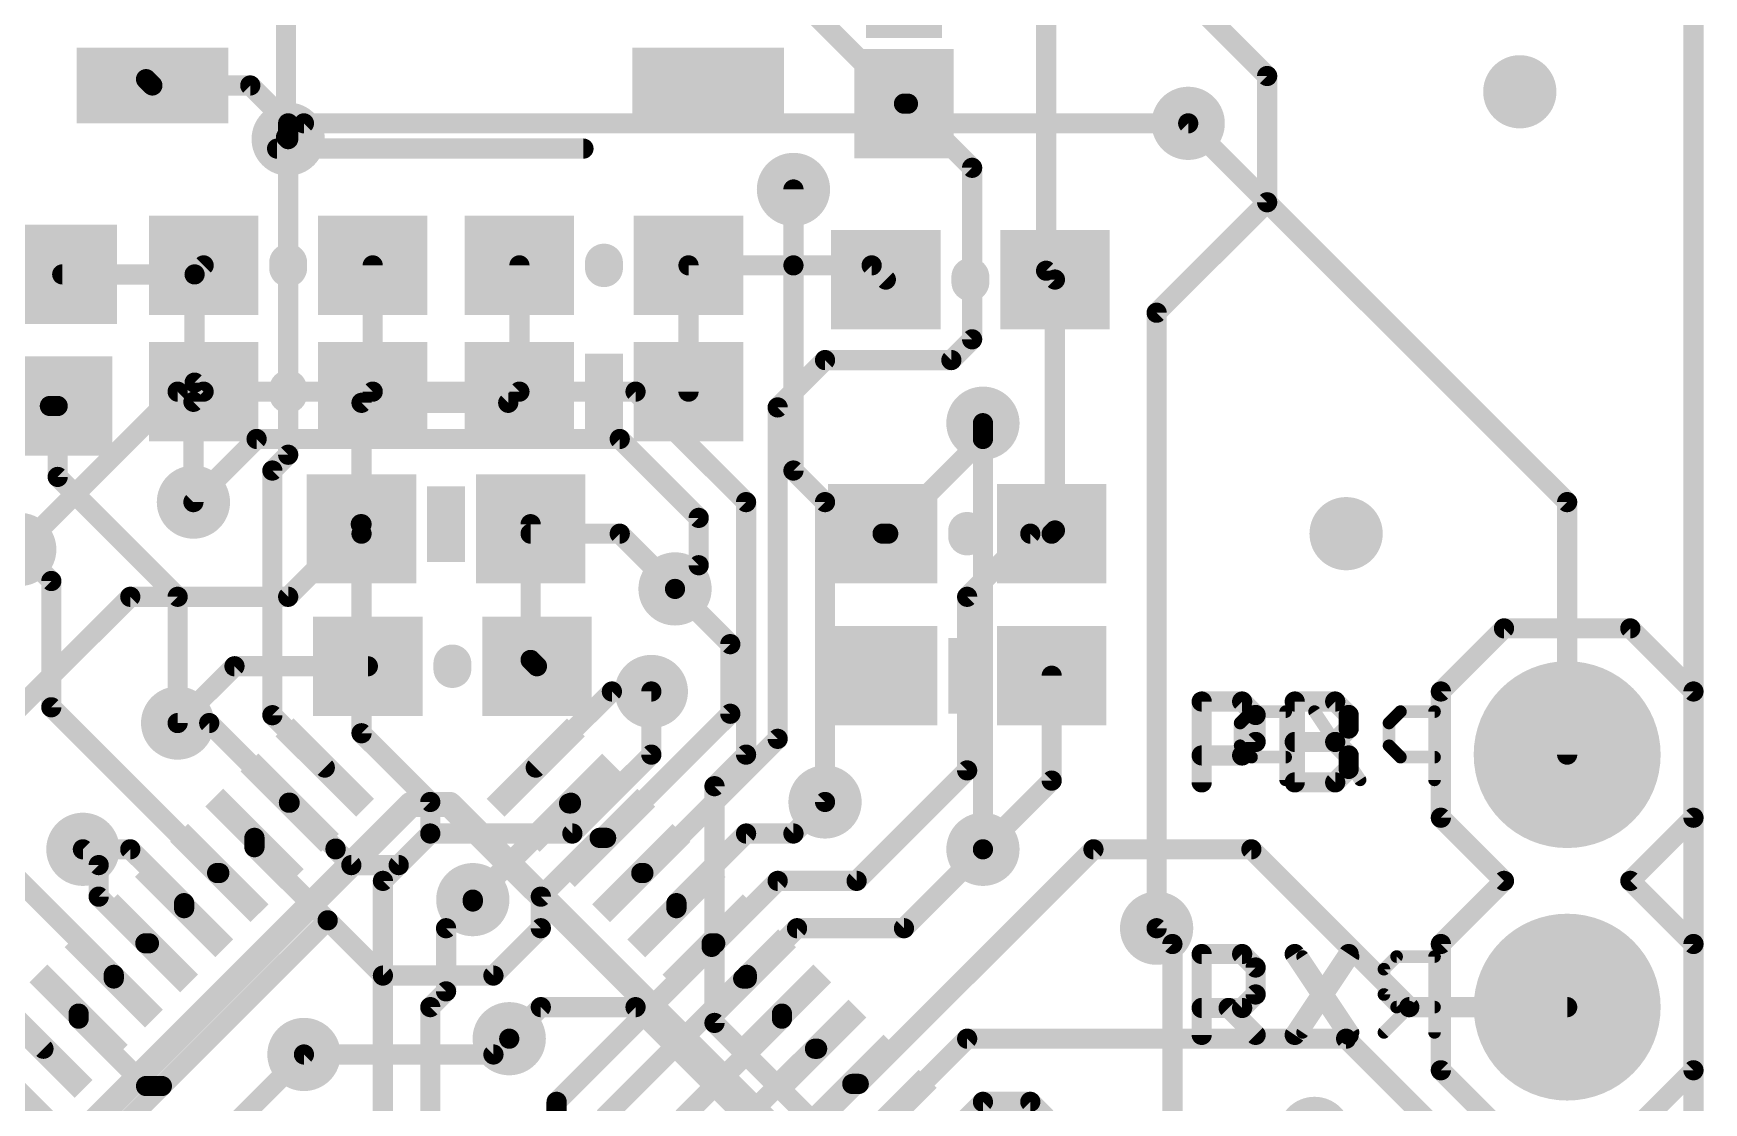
# Model space of a CAD drawing. Extents: x -17.9 to 25.5, y -0.1 to 79.8.
# Drawn here: x 8.71 to 25.5, y 38.41 to 49.16 of the extents above; entities that cross this region are included whole.
import ezdxf

# ---------------------------------------------------------------- set-up
doc = ezdxf.new("R2010")
doc.units = 0
for name, color, linetype in [('1', 12, 'CONTINUOUS'), ('16', 132, 'CONTINUOUS'), ('17', 110, 'CONTINUOUS'), ('18', 110, 'CONTINUOUS'), ('20', 53, 'CONTINUOUS'), ('21', 41, 'CONTINUOUS'), ('22', 40, 'CONTINUOUS')]:
    doc.layers.add(name, color=color, linetype=linetype)

# ---------------------------------------------------------------- blocks, each defined once
blk = doc.blocks.new('RECT')
blk.add_solid([(-0.5, -0.5), (0.5, -0.5), (-0.5, 0.5), (0.5, 0.5)])
blk = doc.blocks.new('ROUNDP')
at = {"const_width": 0.5}
blk.add_lwpolyline([(0, -0.25, 1), (0, 0.25, 1), (0, -0.25)], format="xyb", dxfattribs=at)
blk = doc.blocks.new('ROUNDV')
at = {"const_width": 0.5}
blk.add_lwpolyline([(0, -0.25, 1), (0, 0.25, 1), (0, -0.25)], format="xyb", dxfattribs=at)

msp = doc.modelspace()

# ---------------------------------------------------------------- linework, layer by layer
at = {"layer": '1'}
for points, const_width in [([(25.4, 55.88), (25.4, 0)], 0.1778), ([(13.4693, 52.451), (17.4625, 48.4578)], 0.2032), ([(18.8912, 50.0063), (18.8912, 46.7775)], 0.2032), ([(11.25, 49.37), (11.25, 48.1225)], 0.2032), ([(9.8425, 48.7045), (9.906, 48.641)], 0.2032), ([(9.906, 48.641), (10.8902, 48.641)], 0.2032), ([(10.8902, 48.641), (11.2713, 48.26)], 0.2032), ([(17.4625, 48.4578), (17.5025, 48.4578)], 0.2032), ([(17.5025, 48.4578), (18.1475, 47.8128)], 0.2032), ([(11.2713, 48.26), (11.2713, 48.1013)], 0.2032), ([(24.13, 44.45), (20.32, 48.26)], 0.2032), ([(11.25, 48.1225), (11.2713, 48.1013)], 0.2032), ([(11.2713, 48.1013), (11.2713, 44.9263)], 0.2032), ([(18.1475, 47.8128), (18.1475, 46.0875)], 0.2032), ([(16.3513, 47.595), (16.3513, 46.8313)], 0.2032), ([(10.3305, 46.7405), (10.4213, 46.8313)], 0.2032), ([(12.1212, 45.5613), (12.1212, 46.8313)], 0.2032), ([(13.5963, 46.8313), (13.5963, 45.5613)], 0.2032), ([(15.2963, 46.8313), (15.2963, 45.5613)], 0.2032), ([(15.2963, 46.8313), (16.3513, 46.8313)], 0.2032), ([(16.3513, 46.8313), (17.1375, 46.8313)], 0.2032), ([(17.1375, 46.8313), (17.28, 46.6887)], 0.2032), ([(18.8912, 46.7775), (18.98, 46.6887)], 0.2032), ([(8.9998, 46.7405), (10.3305, 46.7405)], 0.2032), ([(10.3305, 46.7405), (10.3305, 45.652)], 0.2032), ([(18.98, 46.6887), (18.98, 44.165)], 0.2032), ([(18.1475, 46.0875), (17.9388, 45.8788)], 0.2032), ([(16.6687, 45.8788), (16.1925, 45.4025)], 0.2032), ([(17.9388, 45.8788), (16.6687, 45.8788)], 0.2032), ([(10.3305, 45.652), (10.4213, 45.5613)], 0.2032), ([(8.954, 45.417), (8.8755, 45.417)], 0.2032), ([(8.954, 45.417), (8.954, 44.7035)], 0.2032), ([(10.3187, 45.4588), (10.4213, 45.5613)], 0.2032), ([(10.3187, 44.45), (10.3187, 45.4588)], 0.2032), ([(12.0088, 45.4488), (12.1212, 45.5613)], 0.2032), ([(12.0088, 44.1325), (12.0088, 45.4488)], 0.2032), ([(12.0088, 45.4488), (13.4838, 45.4488)], 0.2032), ([(13.4838, 45.4488), (13.5963, 45.5613)], 0.2032), ([(16.1925, 42.0688), (16.1925, 45.4025)], 0.2032), ([(18.2563, 45.2438), (18.2563, 45.085)], 0.2032), ([(18.2563, 45.085), (17.3038, 44.1325)], 0.2032), ([(11.2713, 44.9263), (11.1125, 44.7675)], 0.2032), ([(11.1125, 44.7675), (11.1125, 42.3066)], 0.2032), ([(8.954, 44.7035), (10.16, 43.4975)], 0.2032), ([(24.13, 41.91), (24.13, 44.45)], 0.2032), ([(12.0088, 44.1325), (12.0088, 42.125)], 0.2032), ([(13.7088, 44.1325), (14.605, 44.1325)], 0.2032), ([(14.605, 44.1325), (15.1606, 43.5769)], 0.2032), ([(17.3038, 44.1325), (17.2475, 44.1325)], 0.2032), ([(18.0975, 43.4975), (18.7325, 44.1325)], 0.2032), ([(18.7325, 44.1325), (18.9475, 44.1325)], 0.2032), ([(18.98, 44.165), (18.9475, 44.1325)], 0.2032), ([(8.89, 43.6563), (8.5725, 43.9738)], 0.2032), ([(8.89, 42.3863), (8.89, 43.6563)], 0.2032), ([(15.1606, 43.5769), (15.7163, 43.0213)], 0.2032), ([(10.16, 43.4975), (10.16, 42.2275)], 0.2032), ([(18.0975, 41.7512), (18.0975, 43.4975)], 0.2032), ([(15.7163, 43.0213), (15.7163, 42.3211)], 0.2032), ([(18.9475, 42.7037), (18.9475, 41.6487)], 0.2032), ([(10.5572, 40.7191), (8.89, 42.3863)], 0.2032), ([(14.5259, 42.545), (13.7607, 41.7797)], 0.2032), ([(14.9225, 42.545), (14.5259, 42.545)], 0.2032), ([(10.16, 42.2275), (10.4775, 42.2275)], 0.2032), ([(11.2788, 41.4262), (10.4775, 42.2275)], 0.2032), ([(11.1125, 42.3066), (11.6393, 41.7797)], 0.2032), ([(15.7163, 42.3211), (14.4678, 41.0726)], 0.2032), ([(12.0088, 42.125), (12.7, 41.4338)], 0.2032), ([(14.8428, 40.7191), (16.1925, 42.0688)], 0.2032), ([(18.0975, 41.7512), (16.9863, 40.64)], 0.2032), ([(18.9475, 41.6487), (18.2563, 40.9575)], 0.2032), ([(11.2858, 41.4262), (11.2788, 41.4262)], 0.2032), ([(11.7475, 40.9645), (11.2858, 41.4262)], 0.2032), ([(12.7, 41.4338), (12.7, 41.1163)], 0.2032), ([(14.0955, 41.4192), (13.1275, 40.4513)], 0.2032), ([(14.1142, 41.4192), (14.0955, 41.4192)], 0.2032), ([(14.1142, 41.4262), (14.1142, 41.4192)], 0.2032), ([(16.3513, 41.1163), (16.6687, 41.4338)], 0.2032), ([(9.518, 39.6945), (8.0962, 41.1163)], 0.2032), ([(10.9322, 41.0726), (10.9322, 40.979)], 0.2032), ([(12.7, 41.1163), (12.3825, 40.7988)], 0.2032), ([(14.4026, 41.0726), (13.8113, 40.4813)], 0.2032), ([(14.4678, 41.0726), (14.4026, 41.0726)], 0.2032), ([(15.1749, 40.4161), (15.875, 41.1163)], 0.2032), ([(15.875, 41.1163), (16.3513, 41.1163)], 0.2032), ([(9.3663, 40.7988), (9.2075, 40.9575)], 0.2032), ([(9.6837, 40.9575), (9.2075, 40.9575)], 0.2032), ([(10.2251, 40.4161), (9.6837, 40.9575)], 0.2032), ([(10.9322, 40.979), (11.6681, 40.2431)], 0.2032), ([(11.7475, 40.9575), (11.7475, 40.9645)], 0.2032), ([(11.9063, 40.7988), (11.7475, 40.9575)], 0.2032), ([(19.3675, 40.9575), (17.0078, 38.5978)], 0.2032), ([(17.4625, 40.1638), (18.2563, 40.9575)], 0.2032), ([(19.3675, 40.9575), (20.955, 40.9575)], 0.2032), ([(20.955, 40.9575), (22.5425, 39.37)], 0.2032), ([(9.3663, 40.4813), (9.3663, 40.7988)], 0.2032), ([(10.5787, 40.7191), (10.5572, 40.7191)], 0.2032), ([(12.3825, 40.7988), (11.9063, 40.7988)], 0.2032), ([(14.8213, 40.7191), (14.8428, 40.7191)], 0.2032), ([(7.1438, 40.6185), (8.8109, 38.9513)], 0.2032), ([(15.5645, 40.012), (16.1925, 40.64)], 0.2032), ([(16.9863, 40.64), (16.1925, 40.64)], 0.2032), ([(9.8355, 40.012), (9.3663, 40.4813)], 0.2032), ([(10.2251, 40.3655), (10.2251, 40.4161)], 0.2032), ([(13.8113, 40.4813), (13.8113, 40.1638)], 0.2032), ([(15.1749, 40.3655), (15.1749, 40.4161)], 0.2032), ([(10.0013, 38.5763), (11.6681, 40.2431)], 0.2032), ([(11.6681, 40.2431), (12.2238, 39.6875)], 0.2032), ([(13.8113, 40.1638), (13.335, 39.6875)], 0.2032), ([(16.3873, 40.1638), (15.882, 39.6584)], 0.2032), ([(16.3873, 40.1638), (17.4625, 40.1638)], 0.2032), ([(9.8716, 40.012), (9.8355, 40.012)], 0.2032), ([(15.5284, 39.9759), (13.97, 38.4175)], 0.2032), ([(15.5284, 40.012), (15.5645, 40.012)], 0.2032), ([(15.5284, 40.012), (15.5284, 39.9759)], 0.2032), ([(9.518, 39.6584), (9.518, 39.6945)], 0.2032), ([(12.2238, 39.6875), (13.335, 39.6875)], 0.2032), ([(15.8459, 39.6584), (14.4463, 38.2587)], 0.2032), ([(15.882, 39.6584), (15.8459, 39.6584)], 0.2032), ([(15.882, 39.6584), (15.882, 39.6945)], 0.2032), ([(24.13, 39.37), (22.5425, 39.37)], 0.2032), ([(9.1645, 39.3049), (9.1645, 39.2543)], 0.2032), ([(9.1645, 39.2543), (9.8425, 38.5763)], 0.2032), ([(16.2355, 39.2543), (15.24, 38.2587)], 0.2032), ([(16.2355, 39.3049), (16.2355, 39.2543)], 0.2032), ([(13.335, 38.8938), (13.4938, 39.0525)], 0.2032), ([(17.2962, 38.2512), (18.0975, 39.0525)], 0.2032), ([(18.0975, 39.0525), (21.9075, 39.0525)], 0.2032), ([(21.9075, 39.0525), (24.13, 36.83)], 0.2032), ([(11.43, 38.8938), (13.335, 38.8938)], 0.2032), ([(16.5676, 38.9513), (15.875, 38.2587)], 0.2032), ([(16.5891, 38.9513), (16.5676, 38.9513)], 0.2032), ([(8.4574, 38.5326), (9.0488, 37.9413)], 0.2032), ([(10.0013, 38.5763), (9.3663, 37.9413)], 0.2032), ([(9.8425, 38.5763), (10.0013, 38.5763)], 0.2032), ([(16.9426, 38.5978), (17.0078, 38.5978)], 0.2032), ([(13.97, 38.4175), (13.97, 38.2587)], 0.2032), ([(17.7294, 37.8907), (18.2563, 38.4175)], 0.2032), ([(18.2563, 38.4175), (18.7325, 38.4175)], 0.2032), ([(18.7325, 38.4175), (18.8912, 38.2587)], 0.2032)]:
    msp.add_lwpolyline(points, dxfattribs=dict(at, const_width=const_width))
at = {"layer": '1', "const_width": 0.1016}
for points in [[(9.8784, 48.7404, 1), (9.8066, 48.6686)], [(9.906, 48.6918, 1), (9.906, 48.5902)], [(9.8701, 48.6051, 1), (9.9419, 48.6769)], [(10.9262, 48.6769, 1), (10.8543, 48.6051)], [(10.8902, 48.5902, 1), (10.8902, 48.6918)], [(17.4625, 48.5086, 1), (17.4625, 48.407)], [(17.4266, 48.4218, 1), (17.4984, 48.4937)], [(17.5384, 48.4937, 1), (17.4666, 48.4218)], [(17.5025, 48.407, 1), (17.5025, 48.5086)], [(11.3221, 48.26, 1), (11.2204, 48.26)], [(20.3559, 48.2959, 1), (20.2841, 48.2241)], [(11.2859, 48.1584, 1), (11.2141, 48.0866)], [(11.3221, 48.1013, 1), (11.2204, 48.1013)], [(11.2353, 48.2241, 1), (11.3072, 48.2959)], [(11.1992, 48.1225, 1), (11.3008, 48.1225)], [(11.2204, 48.1013, 1), (11.3221, 48.1013)], [(11.2353, 48.0653, 1), (11.3072, 48.1372)], [(18.1983, 47.8128, 1), (18.0967, 47.8128)], [(18.1116, 47.7768, 1), (18.1834, 47.8487)], [(16.402, 47.595, 1), (16.3005, 47.595)], [(10.4572, 46.7953, 1), (10.3853, 46.8672)], [(12.1721, 46.8313, 1), (12.0704, 46.8313)], [(13.6471, 46.8313, 1), (13.5455, 46.8313)], [(15.3471, 46.8313, 1), (15.2454, 46.8313)], [(15.2963, 46.8821, 1), (15.2963, 46.7805)], [(16.3513, 46.8821, 1), (16.3513, 46.7805)], [(16.3005, 46.8313, 1), (16.402, 46.8313)], [(16.3513, 46.7805, 1), (16.3513, 46.8821)], [(17.1734, 46.8672, 1), (17.1016, 46.7953)], [(17.1375, 46.7805, 1), (17.1375, 46.8821)], [(18.9272, 46.8134, 1), (18.8553, 46.7416)], [(8.9998, 46.7913, 1), (8.9998, 46.6897)], [(10.3813, 46.7405, 1), (10.2797, 46.7405)], [(10.2946, 46.7764, 1), (10.3664, 46.7046)], [(10.3305, 46.6897, 1), (10.3305, 46.7913)], [(17.2441, 46.6528, 1), (17.3159, 46.7247)], [(18.8405, 46.7775, 1), (18.942, 46.7775)], [(19.0308, 46.6887, 1), (18.9292, 46.6887)], [(18.9441, 46.6528, 1), (19.0159, 46.7247)], [(18.1834, 46.0516, 1), (18.1116, 46.1234)], [(18.0967, 46.0875, 1), (18.1983, 46.0875)], [(16.6687, 45.9296, 1), (16.6687, 45.828)], [(16.7047, 45.8428, 1), (16.6328, 45.9147)], [(17.9028, 45.9147, 1), (17.9747, 45.8428)], [(17.9388, 45.828, 1), (17.9388, 45.9296)], [(10.3664, 45.6879, 1), (10.2946, 45.6161)], [(10.2797, 45.652, 1), (10.3813, 45.652)], [(8.8755, 45.4678, 1), (8.8755, 45.3662)], [(9.0048, 45.417, 1), (8.9032, 45.417)], [(8.954, 45.3662, 1), (8.954, 45.4678)], [(10.3696, 45.4588, 1), (10.2679, 45.4588)], [(10.2828, 45.4947, 1), (10.3547, 45.4228)], [(10.4572, 45.5253, 1), (10.3853, 45.5972)], [(10.3853, 45.5253, 1), (10.4572, 45.5972)], [(11.9728, 45.4847, 1), (12.0447, 45.4128)], [(12.0596, 45.4488, 1), (11.958, 45.4488)], [(12.0088, 45.4996, 1), (12.0088, 45.398)], [(12.0704, 45.5613, 1), (12.1721, 45.5613)], [(12.1572, 45.5253, 1), (12.0853, 45.5972)], [(13.4478, 45.4847, 1), (13.5197, 45.4128)], [(13.4838, 45.398, 1), (13.4838, 45.4996)], [(13.5455, 45.5613, 1), (13.6471, 45.5613)], [(13.6322, 45.5253, 1), (13.5603, 45.5972)], [(15.2454, 45.5613, 1), (15.3471, 45.5613)], [(16.2433, 45.4025, 1), (16.1417, 45.4025)], [(16.1566, 45.4384, 1), (16.2284, 45.3666)], [(18.3071, 45.2438, 1), (18.2055, 45.2438)], [(18.2922, 45.0491, 1), (18.2203, 45.1209)], [(11.3072, 44.8903, 1), (11.2353, 44.9622)], [(18.2055, 45.085, 1), (18.3071, 45.085)], [(11.1633, 44.7675, 1), (11.0617, 44.7675)], [(11.0766, 44.8034, 1), (11.1484, 44.7316)], [(11.2204, 44.9263, 1), (11.3221, 44.9263)], [(8.9899, 44.7394, 1), (8.9181, 44.6676)], [(8.9032, 44.7035, 1), (9.0048, 44.7035)], [(10.2679, 44.45, 1), (10.3696, 44.45)], [(24.1808, 44.45, 1), (24.0792, 44.45)], [(24.0941, 44.4141, 1), (24.1659, 44.4859)], [(12.0596, 44.1325, 1), (11.958, 44.1325)], [(11.958, 44.1325, 1), (12.0596, 44.1325)], [(13.7088, 44.1833, 1), (13.7088, 44.0817)], [(14.6409, 44.1684, 1), (14.5691, 44.0966)], [(14.605, 44.0817, 1), (14.605, 44.1833)], [(17.2475, 44.1833, 1), (17.2475, 44.0817)], [(17.2678, 44.1684, 1), (17.3397, 44.0966)], [(17.3038, 44.0817, 1), (17.3038, 44.1833)], [(18.7325, 44.1833, 1), (18.7325, 44.0817)], [(18.7684, 44.0966, 1), (18.6966, 44.1684)], [(18.9116, 44.1684, 1), (18.9834, 44.0966)], [(18.9292, 44.165, 1), (19.0308, 44.165)], [(19.0159, 44.1291, 1), (18.9441, 44.2009)], [(18.9475, 44.0817, 1), (18.9475, 44.1833)], [(8.9408, 43.6563, 1), (8.8392, 43.6563)], [(8.8541, 43.6203, 1), (8.9259, 43.6922)], [(15.1965, 43.6128, 1), (15.1247, 43.541)], [(15.1247, 43.541, 1), (15.1965, 43.6128)], [(10.2108, 43.4975, 1), (10.1092, 43.4975)], [(10.1241, 43.4616, 1), (10.1959, 43.5334)], [(18.1483, 43.4975, 1), (18.0467, 43.4975)], [(18.0616, 43.5334, 1), (18.1334, 43.4616)], [(15.7671, 43.0213, 1), (15.6654, 43.0213)], [(15.6803, 42.9853, 1), (15.7522, 43.0572)], [(18.9983, 42.7037, 1), (18.8967, 42.7037)], [(8.9259, 42.4222, 1), (8.8541, 42.3503)], [(14.5259, 42.5958, 1), (14.5259, 42.4942)], [(14.5618, 42.5091, 1), (14.49, 42.5809)], [(14.9225, 42.4942, 1), (14.9225, 42.5958)], [(8.8392, 42.3863, 1), (8.9408, 42.3863)], [(10.16, 42.2783, 1), (10.16, 42.1767)], [(10.5134, 42.2634, 1), (10.4416, 42.1916)], [(10.4775, 42.1767, 1), (10.4775, 42.2783)], [(11.1484, 42.3425, 1), (11.0766, 42.2707)], [(11.0617, 42.3066, 1), (11.1633, 42.3066)], [(15.6654, 42.3211, 1), (15.7671, 42.3211)], [(15.7522, 42.2852, 1), (15.6803, 42.357)], [(10.1092, 42.2275, 1), (10.2108, 42.2275)], [(12.0447, 42.1609, 1), (11.9728, 42.0891)], [(11.958, 42.125, 1), (12.0596, 42.125)], [(16.2284, 42.0328, 1), (16.1566, 42.1047)], [(16.1417, 42.0688, 1), (16.2433, 42.0688)], [(11.6034, 41.7438, 1), (11.6753, 41.8157)], [(13.7247, 41.8157, 1), (13.7966, 41.7438)], [(18.1334, 41.7153, 1), (18.0616, 41.7872)], [(24.0792, 41.91, 1), (24.1808, 41.91)], [(18.0467, 41.7512, 1), (18.1483, 41.7512)], [(18.8967, 41.6487, 1), (18.9983, 41.6487)], [(18.9834, 41.6128, 1), (18.9116, 41.6847)], [(11.2788, 41.477, 1), (11.2788, 41.3754)], [(11.3217, 41.4621, 1), (11.2499, 41.3903)], [(11.2429, 41.3903, 1), (11.3147, 41.4621)], [(11.2858, 41.3754, 1), (11.2858, 41.477)], [(12.7508, 41.4338, 1), (12.6492, 41.4338)], [(12.6641, 41.3978, 1), (12.7359, 41.4697)], [(14.0955, 41.47, 1), (14.0955, 41.3684)], [(14.1314, 41.3833, 1), (14.0595, 41.4551)], [(14.165, 41.4262, 1), (14.0634, 41.4262)], [(14.1142, 41.3684, 1), (14.1142, 41.47)], [(16.7047, 41.3978, 1), (16.6328, 41.4697)], [(14.0634, 41.4192, 1), (14.165, 41.4192)], [(10.983, 41.0726, 1), (10.8814, 41.0726)], [(12.6492, 41.1163, 1), (12.7508, 41.1163)], [(12.7359, 41.0803, 1), (12.6641, 41.1522)], [(14.4026, 41.1234, 1), (14.4026, 41.0218)], [(14.4386, 41.0367, 1), (14.3667, 41.1086)], [(14.4318, 41.1086, 1), (14.5037, 41.0367)], [(14.4678, 41.0218, 1), (14.4678, 41.1234)], [(15.875, 41.1671, 1), (15.875, 41.0654)], [(15.9109, 41.0803, 1), (15.8391, 41.1522)], [(16.3153, 41.1522, 1), (16.3872, 41.0803)], [(16.3513, 41.0654, 1), (16.3513, 41.1671)], [(9.2434, 40.9934, 1), (9.1716, 40.9216)], [(9.2075, 41.0083, 1), (9.2075, 40.9067)], [(9.7197, 40.9934, 1), (9.6478, 40.9216)], [(9.6837, 40.9067, 1), (9.6837, 41.0083)], [(10.9682, 41.0149, 1), (10.8963, 40.9431)], [(10.8814, 40.979, 1), (10.983, 40.979)], [(11.7983, 40.9645, 1), (11.6967, 40.9645)], [(11.7834, 40.9934, 1), (11.7116, 40.9216)], [(11.6967, 40.9575, 1), (11.7983, 40.9575)], [(11.7116, 40.9286, 1), (11.7834, 41.0004)], [(18.2203, 40.9934, 1), (18.2922, 40.9216)], [(18.2922, 40.9216, 1), (18.2203, 40.9934)], [(19.3675, 41.0083, 1), (19.3675, 40.9067)], [(19.4034, 40.9216, 1), (19.3316, 40.9934)], [(20.9909, 40.9934, 1), (20.9191, 40.9216)], [(20.955, 40.9067, 1), (20.955, 41.0083)], [(9.4171, 40.7988, 1), (9.3155, 40.7988)], [(9.3303, 40.7628, 1), (9.4022, 40.8347)], [(10.5572, 40.7699, 1), (10.5572, 40.6683)], [(10.5212, 40.6832, 1), (10.5931, 40.755)], [(10.5787, 40.6683, 1), (10.5787, 40.7699)], [(11.9063, 40.8496, 1), (11.9063, 40.748)], [(11.8703, 40.7628, 1), (11.9422, 40.8347)], [(12.3466, 40.8347, 1), (12.4184, 40.7628)], [(12.3825, 40.748, 1), (12.3825, 40.8496)], [(14.8213, 40.7699, 1), (14.8213, 40.6683)], [(14.8069, 40.755, 1), (14.8788, 40.6832)], [(14.8428, 40.6683, 1), (14.8428, 40.7699)], [(16.1925, 40.6908, 1), (16.1925, 40.5892)], [(16.2284, 40.6041, 1), (16.1566, 40.6759)], [(16.9503, 40.6759, 1), (17.0222, 40.6041)], [(16.9863, 40.5892, 1), (16.9863, 40.6908)], [(9.4022, 40.5172, 1), (9.3303, 40.4453)], [(9.3155, 40.4813, 1), (9.4171, 40.4813)], [(10.2759, 40.4161, 1), (10.1743, 40.4161)], [(10.1892, 40.3802, 1), (10.261, 40.452)], [(13.0916, 40.4872, 1), (13.1634, 40.4153)], [(13.7753, 40.5172, 1), (13.8472, 40.4453)], [(13.8621, 40.4813, 1), (13.7605, 40.4813)], [(15.2257, 40.4161, 1), (15.1241, 40.4161)], [(15.139, 40.452, 1), (15.2108, 40.3802)], [(10.1743, 40.3655, 1), (10.2759, 40.3655)], [(11.704, 40.279, 1), (11.6322, 40.2072)], [(11.704, 40.2072, 1), (11.6322, 40.279)], [(11.6322, 40.2072, 1), (11.704, 40.279)], [(15.1241, 40.3655, 1), (15.2257, 40.3655)], [(13.7605, 40.1638, 1), (13.8621, 40.1638)], [(13.8472, 40.1278, 1), (13.7753, 40.1997)], [(16.3873, 40.2146, 1), (16.3873, 40.1129)], [(16.4232, 40.1278, 1), (16.3514, 40.1997)], [(17.4266, 40.1997, 1), (17.4984, 40.1278)], [(17.4625, 40.1129, 1), (17.4625, 40.2146)], [(9.8355, 40.0628, 1), (9.8355, 39.9612)], [(9.7996, 39.9761, 1), (9.8714, 40.0479)], [(9.8716, 39.9612, 1), (9.8716, 40.0628)], [(15.5284, 40.0628, 1), (15.5284, 39.9612)], [(15.5792, 40.012, 1), (15.4776, 40.012)], [(15.4776, 39.9759, 1), (15.5792, 39.9759)], [(15.5643, 39.94, 1), (15.4925, 40.0118)], [(15.5286, 40.0479, 1), (15.6004, 39.9761)], [(15.5645, 39.9612, 1), (15.5645, 40.0628)], [(9.5688, 39.6945, 1), (9.4672, 39.6945)], [(9.4672, 39.6584, 1), (9.5688, 39.6584)], [(9.4821, 39.6586, 1), (9.5539, 39.7304)], [(12.2238, 39.7383, 1), (12.2238, 39.6367)], [(12.1878, 39.6516, 1), (12.2597, 39.7234)], [(13.2991, 39.7234, 1), (13.3709, 39.6516)], [(13.335, 39.6367, 1), (13.335, 39.7383)], [(15.8459, 39.7092, 1), (15.8459, 39.6076)], [(15.8818, 39.6225, 1), (15.81, 39.6943)], [(15.9328, 39.6945, 1), (15.8312, 39.6945)], [(15.8461, 39.6943, 1), (15.9179, 39.6225)], [(15.8312, 39.6584, 1), (15.9328, 39.6584)], [(15.882, 39.6076, 1), (15.882, 39.7092)], [(22.5425, 39.4208, 1), (22.5425, 39.3192)], [(24.13, 39.3192, 1), (24.13, 39.4208)], [(9.2004, 39.2902, 1), (9.1285, 39.2184)], [(9.2153, 39.3049, 1), (9.1137, 39.3049)], [(9.1137, 39.2543, 1), (9.2153, 39.2543)], [(16.2863, 39.3049, 1), (16.1847, 39.3049)], [(16.1847, 39.2543, 1), (16.2863, 39.2543)], [(16.2715, 39.2184, 1), (16.1996, 39.2902)], [(22.5066, 39.3341, 1), (22.5784, 39.4059)], [(13.5297, 39.0166, 1), (13.4578, 39.0884)], [(18.0975, 39.1033, 1), (18.0975, 39.0017)], [(18.1334, 39.0166, 1), (18.0616, 39.0884)], [(21.9434, 39.0884, 1), (21.8716, 39.0166)], [(21.9075, 39.0017, 1), (21.9075, 39.1033)], [(8.775, 38.9154, 1), (8.8468, 38.9872)], [(11.43, 38.9446, 1), (11.43, 38.843)], [(13.2991, 38.9297, 1), (13.3709, 38.8578)], [(13.335, 38.843, 1), (13.335, 38.9446)], [(16.5676, 39.0021, 1), (16.5676, 38.9005)], [(16.6035, 38.9154, 1), (16.5316, 38.9872)], [(16.5891, 38.9005, 1), (16.5891, 39.0021)], [(9.8425, 38.6271, 1), (9.8425, 38.5254)], [(9.8066, 38.5403, 1), (9.8784, 38.6122)], [(9.9653, 38.6122, 1), (10.0372, 38.5403)], [(10.0372, 38.5403, 1), (9.9653, 38.6122)], [(10.0013, 38.5254, 1), (10.0013, 38.6271)], [(16.9426, 38.6486, 1), (16.9426, 38.547)], [(16.9718, 38.6337, 1), (17.0437, 38.5618)], [(17.0078, 38.547, 1), (17.0078, 38.6486)], [(14.0208, 38.4175, 1), (13.9192, 38.4175)], [(13.9341, 38.4534, 1), (14.0059, 38.3816)], [(18.2563, 38.4683, 1), (18.2563, 38.3667)], [(18.2922, 38.3816, 1), (18.2203, 38.4534)], [(18.7684, 38.4534, 1), (18.6966, 38.3816)], [(18.7325, 38.3667, 1), (18.7325, 38.4683)]]:
    msp.add_lwpolyline(points, format="xyb", dxfattribs=at)
at = {"layer": '16'}
for points, const_width in [([(25.4, 55.88), (25.4, 0)], 0.1778), ([(21.1137, 48.7363), (19.8438, 50.0063)], 0.2032), ([(21.1137, 47.4663), (21.1137, 48.7363)], 0.2032), ([(11.43, 48.26), (11.2713, 48.1013)], 0.2032), ([(20.32, 48.26), (11.43, 48.26)], 0.2032), ([(16.3513, 47.595), (16.3513, 44.7675)], 0.2032), ([(20.0025, 46.355), (21.1137, 47.4663)], 0.2032), ([(20.0025, 40.1638), (20.0025, 46.355)], 0.2032), ([(10.16, 45.5613), (8.5725, 43.9738)], 0.2032), ([(14.7637, 45.5613), (10.16, 45.5613)], 0.2032), ([(15.875, 44.45), (14.7637, 45.5613)], 0.2032), ([(18.2563, 40.9575), (18.2563, 45.2438)], 0.2032), ([(10.3187, 44.45), (10.9538, 45.085)], 0.2032), ([(10.9538, 45.085), (14.605, 45.085)], 0.2032), ([(14.605, 45.085), (15.3988, 44.2913)], 0.2032), ([(16.3513, 44.7675), (16.6687, 44.45)], 0.2032), ([(15.875, 41.91), (15.875, 44.45)], 0.2032), ([(16.6687, 44.45), (16.6687, 41.4338)], 0.2032), ([(15.3988, 44.2913), (15.3988, 43.815)], 0.2032), ([(12.0015, 44.2278), (11.2713, 43.4975)], 0.2032), ([(12.0088, 44.2278), (12.0015, 44.2278)], 0.2032), ([(13.7088, 44.2278), (13.7088, 42.8625)], 0.2032), ([(15.3988, 43.815), (15.1606, 43.5769)], 0.2032), ([(9.6837, 43.4975), (8.0962, 41.91)], 0.2032), ([(11.2713, 43.4975), (9.6837, 43.4975)], 0.2032), ([(10.7315, 42.799), (10.16, 42.2275)], 0.2032), ([(12.0723, 42.799), (10.7315, 42.799)], 0.2032), ([(13.7088, 42.8625), (13.7723, 42.799)], 0.2032), ([(14.9225, 41.91), (14.9225, 42.545)], 0.2032), ([(14.1288, 41.1163), (14.9225, 41.91)], 0.2032), ([(15.5575, 41.5925), (15.875, 41.91)], 0.2032), ([(15.5575, 39.2112), (15.5575, 41.5925)], 0.2032), ([(12.7, 41.1163), (12.2238, 40.64)], 0.2032), ([(12.7, 41.1163), (14.1288, 41.1163)], 0.2032), ([(12.2238, 40.64), (12.2238, 34.925)], 0.2032), ([(13.1275, 40.4325), (12.8588, 40.1638)], 0.2032), ([(13.1275, 40.4513), (13.1275, 40.4325)], 0.2032), ([(12.8588, 40.1638), (12.8588, 39.5288)], 0.2032), ([(20.1613, 40.005), (20.0025, 40.1638)], 0.2032), ([(20.1613, 37.9413), (20.1613, 40.005)], 0.2032), ([(12.8588, 39.5288), (12.7, 39.37)], 0.2032), ([(12.7, 39.37), (12.7, 35.8775)], 0.2032), ([(13.8113, 39.37), (13.4938, 39.0525)], 0.2032), ([(14.7637, 39.37), (13.8113, 39.37)], 0.2032), ([(17.78, 36.3538), (14.7637, 39.37)], 0.2032), ([(18.2563, 36.5125), (15.5575, 39.2112)], 0.2032), ([(9.525, 36.9888), (11.43, 38.8938)], 0.2032)]:
    msp.add_lwpolyline(points, dxfattribs=dict(at, const_width=const_width))
at = {"layer": '16', "const_width": 0.1016}
for points in [[(21.1645, 48.7363, 1), (21.063, 48.7363)], [(21.0778, 48.7003, 1), (21.1497, 48.7722)], [(11.43, 48.3108, 1), (11.43, 48.2092)], [(11.4659, 48.2241, 1), (11.3941, 48.2959)], [(20.32, 48.2092, 1), (20.32, 48.3108)], [(11.2353, 48.1372, 1), (11.3072, 48.0653)], [(16.402, 47.595, 1), (16.3005, 47.595)], [(21.1497, 47.4303, 1), (21.0778, 47.5022)], [(21.063, 47.4663, 1), (21.1645, 47.4663)], [(20.0533, 46.355, 1), (19.9517, 46.355)], [(19.9666, 46.3909, 1), (20.0384, 46.3191)], [(10.16, 45.6121, 1), (10.16, 45.5104)], [(10.1959, 45.5253, 1), (10.1241, 45.5972)], [(14.7997, 45.5972, 1), (14.7278, 45.5253)], [(14.7637, 45.5104, 1), (14.7637, 45.6121)], [(18.3071, 45.2438, 1), (18.2055, 45.2438)], [(10.9538, 45.1358, 1), (10.9538, 45.0342)], [(10.9897, 45.0491, 1), (10.9178, 45.1209)], [(14.6409, 45.1209, 1), (14.5691, 45.0491)], [(14.605, 45.0342, 1), (14.605, 45.1358)], [(16.3872, 44.8034, 1), (16.3153, 44.7316)], [(16.3005, 44.7675, 1), (16.402, 44.7675)], [(10.2828, 44.4859, 1), (10.3547, 44.4141)], [(15.9258, 44.45, 1), (15.8242, 44.45)], [(15.8391, 44.4141, 1), (15.9109, 44.4859)], [(16.7195, 44.45, 1), (16.618, 44.45)], [(16.6328, 44.4141, 1), (16.7047, 44.4859)], [(15.4496, 44.2913, 1), (15.348, 44.2913)], [(15.3628, 44.2553, 1), (15.4347, 44.3272)], [(12.0015, 44.2786, 1), (12.0015, 44.1769)], [(12.0374, 44.1918, 1), (11.9656, 44.2637)], [(12.0088, 44.1769, 1), (12.0088, 44.2786)], [(13.7596, 44.2278, 1), (13.6579, 44.2278)], [(15.348, 43.815, 1), (15.4496, 43.815)], [(15.4347, 43.7791, 1), (15.3628, 43.8509)], [(15.1247, 43.6128, 1), (15.1965, 43.541)], [(9.6837, 43.5483, 1), (9.6837, 43.4467)], [(9.7197, 43.4616, 1), (9.6478, 43.5334)], [(11.2353, 43.5334, 1), (11.3072, 43.4616)], [(11.2713, 43.4467, 1), (11.2713, 43.5483)], [(10.7315, 42.8498, 1), (10.7315, 42.7482)], [(10.7674, 42.7631, 1), (10.6956, 42.8349)], [(12.0723, 42.7482, 1), (12.0723, 42.8498)], [(13.7447, 42.8984, 1), (13.6728, 42.8266)], [(13.6579, 42.8625, 1), (13.7596, 42.8625)], [(13.7363, 42.7631, 1), (13.8082, 42.8349)], [(14.9733, 42.545, 1), (14.8717, 42.545)], [(10.1241, 42.2634, 1), (10.1959, 42.1916)], [(14.9584, 41.8741, 1), (14.8866, 41.9459)], [(15.9109, 41.8741, 1), (15.8391, 41.9459)], [(14.8717, 41.91, 1), (14.9733, 41.91)], [(15.8242, 41.91, 1), (15.9258, 41.91)], [(15.6083, 41.5925, 1), (15.5067, 41.5925)], [(15.5216, 41.6284, 1), (15.5934, 41.5566)], [(16.618, 41.4338, 1), (16.7195, 41.4338)], [(12.7, 41.1671, 1), (12.7, 41.0654)], [(12.7359, 41.0803, 1), (12.6641, 41.1522)], [(14.0928, 41.1522, 1), (14.1647, 41.0803)], [(14.1288, 41.0654, 1), (14.1288, 41.1671)], [(18.2055, 40.9575, 1), (18.3071, 40.9575)], [(12.1878, 40.6759, 1), (12.2597, 40.6041)], [(12.2746, 40.64, 1), (12.173, 40.64)], [(13.1783, 40.4513, 1), (13.0767, 40.4513)], [(13.0767, 40.4325, 1), (13.1783, 40.4325)], [(13.1634, 40.3966, 1), (13.0916, 40.4684)], [(12.9096, 40.1638, 1), (12.8079, 40.1638)], [(12.8228, 40.1997, 1), (12.8947, 40.1278)], [(20.0384, 40.1997, 1), (19.9666, 40.1278)], [(19.9517, 40.1638, 1), (20.0533, 40.1638)], [(20.2121, 40.005, 1), (20.1105, 40.005)], [(20.1253, 39.9691, 1), (20.1972, 40.0409)], [(12.8947, 39.4928, 1), (12.8228, 39.5647)], [(12.7508, 39.37, 1), (12.6492, 39.37)], [(12.8079, 39.5288, 1), (12.9096, 39.5288)], [(13.8113, 39.4208, 1), (13.8113, 39.3192)], [(13.8472, 39.3341, 1), (13.7753, 39.4059)], [(14.7997, 39.4059, 1), (14.7278, 39.3341)], [(14.7637, 39.3192, 1), (14.7637, 39.4208)], [(12.6641, 39.4059, 1), (12.7359, 39.3341)], [(15.5934, 39.2472, 1), (15.5216, 39.1753)], [(13.4578, 39.0884, 1), (13.5297, 39.0166)], [(15.5067, 39.2112, 1), (15.6083, 39.2112)], [(11.4659, 38.8578, 1), (11.3941, 38.9297)]]:
    msp.add_lwpolyline(points, format="xyb", dxfattribs=at)
at = {"layer": '20', "const_width": 0.2032}
msp.add_lwpolyline([(25.4, 0), (25.4, 55.88)], dxfattribs=at)
at = {"layer": '21'}
for points, const_width in [([(14.24, 48.006), (11.16, 48.006)], 0.2032), ([(11.2713, 46.8592), (11.2713, 46.8033)], 0.381), ([(14.4463, 46.8033), (14.4463, 46.8592)], 0.381), ([(18.13, 46.7167), (18.13, 46.6608)], 0.381), ([(11.2713, 45.5892), (11.2713, 45.5333)], 0.381), ([(12.8588, 44.1046), (12.8588, 44.1604)], 0.381), ([(18.0975, 44.1604), (18.0975, 44.1046)], 0.381), ([(23.495, 43.18), (22.86, 42.545)], 0.2032), ([(24.765, 43.18), (23.495, 43.18)], 0.2032), ([(25.4, 42.545), (24.765, 43.18)], 0.2032), ([(20.4556, 41.6306), (20.4556, 42.4441)], 0.2032), ([(20.4556, 42.4441), (20.8623, 42.4441)], 0.2032), ([(20.8623, 42.4441), (20.9979, 42.3085)], 0.2032), ([(21.3911, 41.6306), (21.3911, 42.4441)], 0.2032), ([(21.3911, 42.4441), (21.7978, 42.4441)], 0.2032), ([(21.7978, 42.4441), (21.9334, 42.3085)], 0.2032), ([(22.86, 41.275), (22.86, 42.545)], 0.2032), ([(25.4, 42.545), (25.4, 41.275)], 0.2032), ([(20.9979, 42.3085), (20.9979, 42.0373)], 0.2032), ([(21.9334, 42.3085), (21.9334, 42.1729)], 0.2032), ([(21.9334, 42.1729), (21.7978, 42.0373)], 0.2032), ([(20.8623, 41.9018), (20.4556, 41.9018)], 0.2032), ([(20.9979, 42.0373), (20.8623, 41.9018)], 0.2032), ([(21.3911, 42.0373), (21.7978, 42.0373)], 0.2032), ([(21.7978, 42.0373), (21.9334, 41.9018)], 0.2032), ([(21.9334, 41.9018), (21.9334, 41.7662)], 0.2032), ([(21.9334, 41.7662), (21.7978, 41.6306)], 0.2032), ([(21.7978, 41.6306), (21.3911, 41.6306)], 0.2032), ([(8.1215, 37.0245), (12.5055, 41.4085)], 0.254), ([(12.5055, 41.4085), (12.8945, 41.4085)], 0.254), ([(12.8945, 41.4085), (17.2785, 37.0245)], 0.254), ([(23.495, 40.64), (22.86, 41.275)], 0.2032), ([(25.4, 41.275), (24.765, 40.64)], 0.2032), ([(22.86, 40.005), (23.495, 40.64)], 0.2032), ([(24.765, 40.64), (25.4, 40.005)], 0.2032), ([(20.4556, 39.0906), (20.4556, 39.9041)], 0.2032), ([(20.4556, 39.9041), (20.8623, 39.9041)], 0.2032), ([(20.8623, 39.9041), (20.9979, 39.7685)], 0.2032), ([(21.3911, 39.9041), (21.9334, 39.0906)], 0.2032), ([(21.9334, 39.9041), (21.3911, 39.0906)], 0.2032), ([(22.86, 38.735), (22.86, 40.005)], 0.2032), ([(25.4, 40.005), (25.4, 38.735)], 0.2032), ([(20.9979, 39.7685), (20.9979, 39.4973)], 0.2032), ([(20.8623, 39.3618), (20.4556, 39.3618)], 0.2032), ([(20.7267, 39.3618), (20.9979, 39.0906)], 0.2032), ([(20.9979, 39.4973), (20.8623, 39.3618)], 0.2032), ([(23.495, 38.1), (22.86, 38.735)], 0.2032), ([(25.4, 38.735), (24.765, 38.1)], 0.2032)]:
    msp.add_lwpolyline(points, dxfattribs=dict(at, const_width=const_width))
for points, const_width in [([(11.16, 48.0568, 1), (11.16, 47.9552)], 0.1016), ([(14.24, 47.9552, 1), (14.24, 48.0568)], 0.1016), ([(11.3665, 46.8592, 1), (11.176, 46.8592)], 0.1905), ([(14.5415, 46.8592, 1), (14.351, 46.8592)], 0.1905), ([(11.176, 46.8033, 1), (11.3665, 46.8033)], 0.1905), ([(14.351, 46.8033, 1), (14.5415, 46.8033)], 0.1905), ([(18.2253, 46.7167, 1), (18.0348, 46.7167)], 0.1905), ([(18.0348, 46.6608, 1), (18.2253, 46.6608)], 0.1905), ([(11.3665, 45.5892, 1), (11.176, 45.5892)], 0.1905), ([(11.176, 45.5333, 1), (11.3665, 45.5333)], 0.1905), ([(12.954, 44.1604, 1), (12.7635, 44.1604)], 0.1905), ([(18.1928, 44.1604, 1), (18.0023, 44.1604)], 0.1905), ([(12.7635, 44.1046, 1), (12.954, 44.1046)], 0.1905), ([(18.0023, 44.1046, 1), (18.1928, 44.1046)], 0.1905), ([(23.495, 43.2308, 1), (23.495, 43.1292)], 0.1016), ([(23.5309, 43.1441, 1), (23.4591, 43.2159)], 0.1016), ([(24.8009, 43.2159, 1), (24.7291, 43.1441)], 0.1016), ([(24.765, 43.1292, 1), (24.765, 43.2308)], 0.1016), ([(20.5064, 42.4441, 1), (20.4048, 42.4441)], 0.1016), ([(20.4556, 42.4949, 1), (20.4556, 42.3933)], 0.1016), ([(20.8982, 42.48, 1), (20.8264, 42.4082)], 0.1016), ([(20.8623, 42.3933, 1), (20.8623, 42.4949)], 0.1016), ([(21.4419, 42.4441, 1), (21.3403, 42.4441)], 0.1016), ([(21.3911, 42.4949, 1), (21.3911, 42.3933)], 0.1016), ([(21.8337, 42.48, 1), (21.7619, 42.4082)], 0.1016), ([(21.7978, 42.3933, 1), (21.7978, 42.4949)], 0.1016), ([(22.9108, 42.545, 1), (22.8092, 42.545)], 0.1016), ([(22.8241, 42.5809, 1), (22.8959, 42.5091)], 0.1016), ([(25.4508, 42.545, 1), (25.3492, 42.545)], 0.1016), ([(25.3641, 42.5091, 1), (25.4359, 42.5809)], 0.1016), ([(21.0487, 42.3085, 1), (20.9471, 42.3085)], 0.1016), ([(20.962, 42.2726, 1), (21.0338, 42.3444)], 0.1016), ([(21.9842, 42.3085, 1), (21.8826, 42.3085)], 0.1016), ([(21.8975, 42.2726, 1), (21.9693, 42.3444)], 0.1016), ([(21.8826, 42.1729, 1), (21.9842, 42.1729)], 0.1016), ([(21.9693, 42.137, 1), (21.8975, 42.2088)], 0.1016), ([(20.4556, 41.9526, 1), (20.4556, 41.851)], 0.1016), ([(20.8264, 41.9377, 1), (20.8982, 41.8658)], 0.1016), ([(20.8623, 41.851, 1), (20.8623, 41.9526)], 0.1016), ([(20.9471, 42.0373, 1), (21.0487, 42.0373)], 0.1016), ([(21.0338, 42.0014, 1), (20.962, 42.0733)], 0.1016), ([(21.3911, 42.0881, 1), (21.3911, 41.9865)], 0.1016), ([(21.8337, 42.0733, 1), (21.7619, 42.0014)], 0.1016), ([(21.7619, 42.0733, 1), (21.8337, 42.0014)], 0.1016), ([(21.7978, 41.9865, 1), (21.7978, 42.0881)], 0.1016), ([(21.9842, 41.9018, 1), (21.8826, 41.9018)], 0.1016), ([(21.8975, 41.8658, 1), (21.9693, 41.9377)], 0.1016), ([(21.8826, 41.7662, 1), (21.9842, 41.7662)], 0.1016), ([(21.9693, 41.7303, 1), (21.8975, 41.8021)], 0.1016), ([(20.4048, 41.6306, 1), (20.5064, 41.6306)], 0.1016), ([(21.3911, 41.6814, 1), (21.3911, 41.5798)], 0.1016), ([(21.3403, 41.6306, 1), (21.4419, 41.6306)], 0.1016), ([(21.7619, 41.6665, 1), (21.8337, 41.5947)], 0.1016), ([(21.7978, 41.5798, 1), (21.7978, 41.6814)], 0.1016), ([(12.5055, 41.472, 1), (12.5055, 41.345)], 0.127), ([(12.5504, 41.3636, 1), (12.4606, 41.4534)], 0.127), ([(12.9394, 41.4534, 1), (12.8496, 41.3636)], 0.127), ([(12.8945, 41.345, 1), (12.8945, 41.472)], 0.127), ([(22.8959, 41.3109, 1), (22.8241, 41.2391)], 0.1016), ([(22.8092, 41.275, 1), (22.9108, 41.275)], 0.1016), ([(25.3492, 41.275, 1), (25.4508, 41.275)], 0.1016), ([(25.4359, 41.2391, 1), (25.3641, 41.3109)], 0.1016), ([(23.5309, 40.6041, 1), (23.4591, 40.6759)], 0.1016), ([(23.4591, 40.6041, 1), (23.5309, 40.6759)], 0.1016), ([(24.8009, 40.6759, 1), (24.7291, 40.6041)], 0.1016), ([(24.7291, 40.6759, 1), (24.8009, 40.6041)], 0.1016), ([(20.5064, 39.9041, 1), (20.4048, 39.9041)], 0.1016), ([(20.4556, 39.9549, 1), (20.4556, 39.8533)], 0.1016), ([(20.8982, 39.94, 1), (20.8264, 39.8682)], 0.1016), ([(20.8623, 39.8533, 1), (20.8623, 39.9549)], 0.1016), ([(21.4333, 39.9323, 1), (21.3488, 39.8759)], 0.1016), ([(21.9757, 39.8759, 1), (21.8911, 39.9323)], 0.1016), ([(22.9108, 40.005, 1), (22.8092, 40.005)], 0.1016), ([(22.8241, 40.0409, 1), (22.8959, 39.9691)], 0.1016), ([(25.4508, 40.005, 1), (25.3492, 40.005)], 0.1016), ([(25.3641, 39.9691, 1), (25.4359, 40.0409)], 0.1016), ([(21.0487, 39.7685, 1), (20.9471, 39.7685)], 0.1016), ([(20.962, 39.7326, 1), (21.0338, 39.8044)], 0.1016), ([(20.4556, 39.4126, 1), (20.4556, 39.311)], 0.1016), ([(20.7626, 39.3977, 1), (20.6908, 39.3258)], 0.1016), ([(20.8623, 39.311, 1), (20.8623, 39.4126)], 0.1016), ([(20.9471, 39.4973, 1), (21.0487, 39.4973)], 0.1016), ([(21.0338, 39.4614, 1), (20.962, 39.5333)], 0.1016), ([(20.8264, 39.3977, 1), (20.8982, 39.3258)], 0.1016), ([(20.4048, 39.0906, 1), (20.5064, 39.0906)], 0.1016), ([(20.962, 39.0547, 1), (21.0338, 39.1265)], 0.1016), ([(21.3488, 39.1188, 1), (21.4333, 39.0624)], 0.1016), ([(21.8911, 39.0624, 1), (21.9757, 39.1188)], 0.1016), ([(22.8959, 38.7709, 1), (22.8241, 38.6991)], 0.1016), ([(25.4359, 38.6991, 1), (25.3641, 38.7709)], 0.1016), ([(22.8092, 38.735, 1), (22.9108, 38.735)], 0.1016), ([(25.3492, 38.735, 1), (25.4508, 38.735)], 0.1016)]:
    msp.add_lwpolyline(points, format="xyb", dxfattribs=dict(at, const_width=const_width))
at = {"layer": '22'}
for points, const_width in [([(13.0175, 42.8269, 1), (12.827, 42.8269)], 0.1905), ([(12.827, 42.7711, 1), (13.0175, 42.7711)], 0.1905), ([(20.9565, 42.3741, 1), (20.9565, 42.3106)], 0.0635), ([(20.9789, 42.3199, 1), (20.934, 42.3648)], 0.0635), ([(21.3314, 42.3424, 1), (21.2679, 42.3424)], 0.0635), ([(21.2997, 42.3106, 1), (21.2997, 42.3741)], 0.0635), ([(21.6169, 42.36, 1), (21.5641, 42.3248)], 0.0635), ([(22.4533, 42.3741, 1), (22.4533, 42.3106)], 0.0635), ([(22.4758, 42.3199, 1), (22.4309, 42.3648)], 0.0635), ([(22.8283, 42.3424, 1), (22.7648, 42.3424)], 0.0635), ([(22.7965, 42.3106, 1), (22.7965, 42.3741)], 0.0635), ([(20.8738, 42.228, 1), (20.8103, 42.228)], 0.0635), ([(20.8196, 42.2504, 1), (20.8645, 42.2055)], 0.0635), ([(22.3707, 42.228, 1), (22.3072, 42.228)], 0.0635), ([(22.3165, 42.2504, 1), (22.3614, 42.2055)], 0.0635), ([(20.8645, 42.0216, 1), (20.8196, 41.9767)], 0.0635), ([(20.8103, 41.9992, 1), (20.8738, 41.9992)], 0.0635), ([(22.3614, 42.0216, 1), (22.3165, 41.9767)], 0.0635), ([(22.3072, 41.9992, 1), (22.3707, 41.9992)], 0.0635), ([(20.9565, 41.9165, 1), (20.9565, 41.853)], 0.0635), ([(20.934, 41.8623, 1), (20.9789, 41.9072)], 0.0635), ([(21.2997, 41.853, 1), (21.2997, 41.9165)], 0.0635), ([(22.4533, 41.9165, 1), (22.4533, 41.853)], 0.0635), ([(22.4309, 41.8623, 1), (22.4758, 41.9072)], 0.0635), ([(22.7965, 41.853, 1), (22.7965, 41.9165)], 0.0635), ([(21.2679, 41.656, 1), (21.3314, 41.656)], 0.0635), ([(22.0217, 41.6384, 1), (22.0745, 41.6736)], 0.0635), ([(22.7648, 41.656, 1), (22.8283, 41.656)], 0.0635), ([(21.4959, 39.8963, 1), (21.4431, 39.861)], 0.0635), ([(22.0043, 39.861, 1), (21.9515, 39.8963)], 0.0635), ([(22.3198, 39.7515, 1), (22.2563, 39.7515)], 0.0635), ([(22.2656, 39.774, 1), (22.3105, 39.7291)], 0.0635), ([(22.4152, 39.9104, 1), (22.4152, 39.8469)], 0.0635), ([(22.4376, 39.8562, 1), (22.3927, 39.9011)], 0.0635), ([(22.8283, 39.8787, 1), (22.7648, 39.8787)], 0.0635), ([(22.7965, 39.8469, 1), (22.7965, 39.9104)], 0.0635), ([(22.2563, 39.4973, 1), (22.3198, 39.4973)], 0.0635), ([(22.3105, 39.5198, 1), (22.2656, 39.4749)], 0.0635), ([(22.4152, 39.402, 1), (22.4152, 39.3385)], 0.0635), ([(22.3927, 39.3478, 1), (22.4376, 39.3927)], 0.0635), ([(22.5647, 39.3478, 1), (22.5198, 39.3927)], 0.0635), ([(22.7965, 39.3385, 1), (22.7965, 39.402)], 0.0635), ([(21.4431, 39.1336, 1), (21.4959, 39.0984)], 0.0635), ([(21.9515, 39.0984, 1), (22.0043, 39.1336)], 0.0635), ([(22.2656, 39.1385, 1), (22.3105, 39.0935)], 0.0635), ([(22.7648, 39.116, 1), (22.8283, 39.116)], 0.0635)]:
    msp.add_lwpolyline(points, format="xyb", dxfattribs=dict(at, const_width=const_width))
for points, const_width in [([(12.9223, 42.8269), (12.9223, 42.7711)], 0.381), ([(20.9565, 42.3424), (20.8421, 42.228)], 0.127), ([(21.2997, 42.3424), (20.9565, 42.3424)], 0.127), ([(21.2997, 41.656), (21.2997, 42.3424)], 0.127), ([(22.0481, 41.656), (21.5905, 42.3424)], 0.127), ([(22.4533, 42.3424), (22.3389, 42.228)], 0.127), ([(22.7965, 42.3424), (22.4533, 42.3424)], 0.127), ([(22.7965, 41.656), (22.7965, 42.3424)], 0.127), ([(20.8421, 42.228), (20.8421, 41.9992)], 0.127), ([(22.3389, 42.228), (22.3389, 41.9992)], 0.127), ([(20.8421, 41.9992), (20.9565, 41.8848)], 0.127), ([(22.3389, 41.9992), (22.4533, 41.8848)], 0.127), ([(20.9565, 41.8848), (21.2997, 41.8848)], 0.127), ([(22.4533, 41.8848), (22.7965, 41.8848)], 0.127), ([(21.9779, 39.8787), (21.4695, 39.116)], 0.127), ([(21.4695, 39.8787), (21.9779, 39.116)], 0.127), ([(22.4152, 39.8787), (22.2881, 39.7515)], 0.127), ([(22.2881, 39.7515), (22.2881, 39.4973)], 0.127), ([(22.7965, 39.8787), (22.4152, 39.8787)], 0.127), ([(22.7965, 39.116), (22.7965, 39.8787)], 0.127), ([(22.2881, 39.4973), (22.4152, 39.3702)], 0.127), ([(22.5423, 39.3702), (22.2881, 39.116)], 0.127), ([(22.4152, 39.3702), (22.7965, 39.3702)], 0.127)]:
    msp.add_lwpolyline(points, dxfattribs=dict(at, const_width=const_width))

# ---------------------------------------------------------------- block references
at = {"layer": '1'}
for p, xscale, yscale, rotation in [((9.906, 48.641), 0.762, 1.524, 90), ((15.494, 48.641), 0.762, 1.524, 90), ((11.6393, 41.7797), 1.143, 0.254, 315), ((13.7607, 41.7797), 0.254, 1.143, 315), ((11.2858, 41.4262), 1.143, 0.254, 315), ((14.1142, 41.4262), 0.254, 1.143, 315), ((10.9322, 41.0726), 1.143, 0.254, 315), ((14.4678, 41.0726), 0.254, 1.143, 315), ((10.5787, 40.7191), 1.143, 0.254, 315), ((14.8213, 40.7191), 0.254, 1.143, 315), ((10.2251, 40.3655), 1.143, 0.254, 315), ((15.1749, 40.3655), 0.254, 1.143, 315), ((9.8716, 40.012), 1.143, 0.254, 315), ((15.5284, 40.012), 0.254, 1.143, 315), ((9.518, 39.6584), 1.143, 0.254, 315), ((15.882, 39.6584), 0.254, 1.143, 315), ((9.1645, 39.3049), 1.143, 0.254, 315), ((16.2355, 39.3049), 0.254, 1.143, 315), ((8.8109, 38.9513), 1.143, 0.254, 315), ((16.5891, 38.9513), 0.254, 1.143, 315), ((8.4574, 38.5978), 1.143, 0.254, 315), ((16.9426, 38.5978), 0.254, 1.143, 315), ((17.2962, 38.2442), 0.254, 1.143, 315)]:
    msp.add_blockref('RECT', p, dxfattribs=dict(at, xscale=xscale, yscale=yscale, rotation=rotation))
at = {"layer": '1', "xscale": 1.1}
for p, rotation in [((17.4625, 48.4578), 90), ((8.9998, 46.7405), 180), ((13.5963, 46.8313), 180), ((15.2963, 46.8313), 180), ((12.0088, 44.1325), 180), ((13.7088, 44.1325), 180)]:
    msp.add_blockref('RECT', p, dxfattribs=dict(at, rotation=rotation))
for p in [(10.4213, 46.8313), (12.1212, 46.8313), (17.28, 46.6887), (18.98, 46.6887), (10.4213, 45.5613), (12.1212, 45.5613), (13.5963, 45.5613), (15.2963, 45.5613), (8.954, 45.417), (17.2475, 44.1325), (18.9475, 44.1325), (17.2475, 42.7037), (18.9475, 42.7037)]:
    msp.add_blockref('RECT', p, dxfattribs=at)
at = {"layer": '16', "xscale": 1.1}
for p in [(12.0088, 44.2278), (13.7088, 44.2278)]:
    msp.add_blockref('RECT', p, dxfattribs=at)
at = {"layer": '16', "xscale": 1.1, "rotation": 180}
for p in [(12.0723, 42.799), (13.7723, 42.799)]:
    msp.add_blockref('RECT', p, dxfattribs=at)
at = {"layer": '17', "xscale": 1.8796, "yscale": 1.8796}
for p in [(24.13, 41.91), (24.13, 41.91), (24.13, 39.37), (24.13, 39.37)]:
    msp.add_blockref('ROUNDP', p, dxfattribs=at)
at = {"layer": '18', "xscale": 0.7366, "yscale": 0.7366}
for p in [(23.6538, 48.5775), (23.6538, 48.5775), (20.32, 48.26), (20.32, 48.26), (11.2713, 48.1013), (11.2713, 48.1013), (16.3513, 47.595), (16.3513, 47.595), (18.2563, 45.2438), (18.2563, 45.2438), (10.3187, 44.45), (10.3187, 44.45), (21.9075, 44.1325), (21.9075, 44.1325), (8.5725, 43.9738), (8.5725, 43.9738), (15.1606, 43.5769), (15.1606, 43.5769), (14.9225, 42.545), (14.9225, 42.545), (10.16, 42.2275), (10.16, 42.2275), (16.6687, 41.4338), (16.6687, 41.4338), (9.2075, 40.9575), (9.2075, 40.9575), (18.2563, 40.9575), (18.2563, 40.9575), (13.1275, 40.4513), (13.1275, 40.4513), (20.0025, 40.1638), (20.0025, 40.1638), (13.4938, 39.0525), (13.4938, 39.0525), (11.43, 38.8938), (11.43, 38.8938), (21.59, 38.1), (21.59, 38.1)]:
    msp.add_blockref('ROUNDV', p, dxfattribs=at)
at = {"layer": '21', "xscale": 0.381, "yscale": 0.762, "rotation": 90}
msp.add_blockref('RECT', (17.4625, 49.3078), dxfattribs=at)
at = {"layer": '21', "xscale": 0.381, "yscale": 0.762}
for p in [(14.4463, 45.5613), (18.0975, 42.7037)]:
    msp.add_blockref('RECT', p, dxfattribs=at)
at = {"layer": '22', "xscale": 0.381, "yscale": 0.762}
msp.add_blockref('RECT', (12.8588, 44.2278), dxfattribs=at)

doc.saveas('drawing.dxf')
